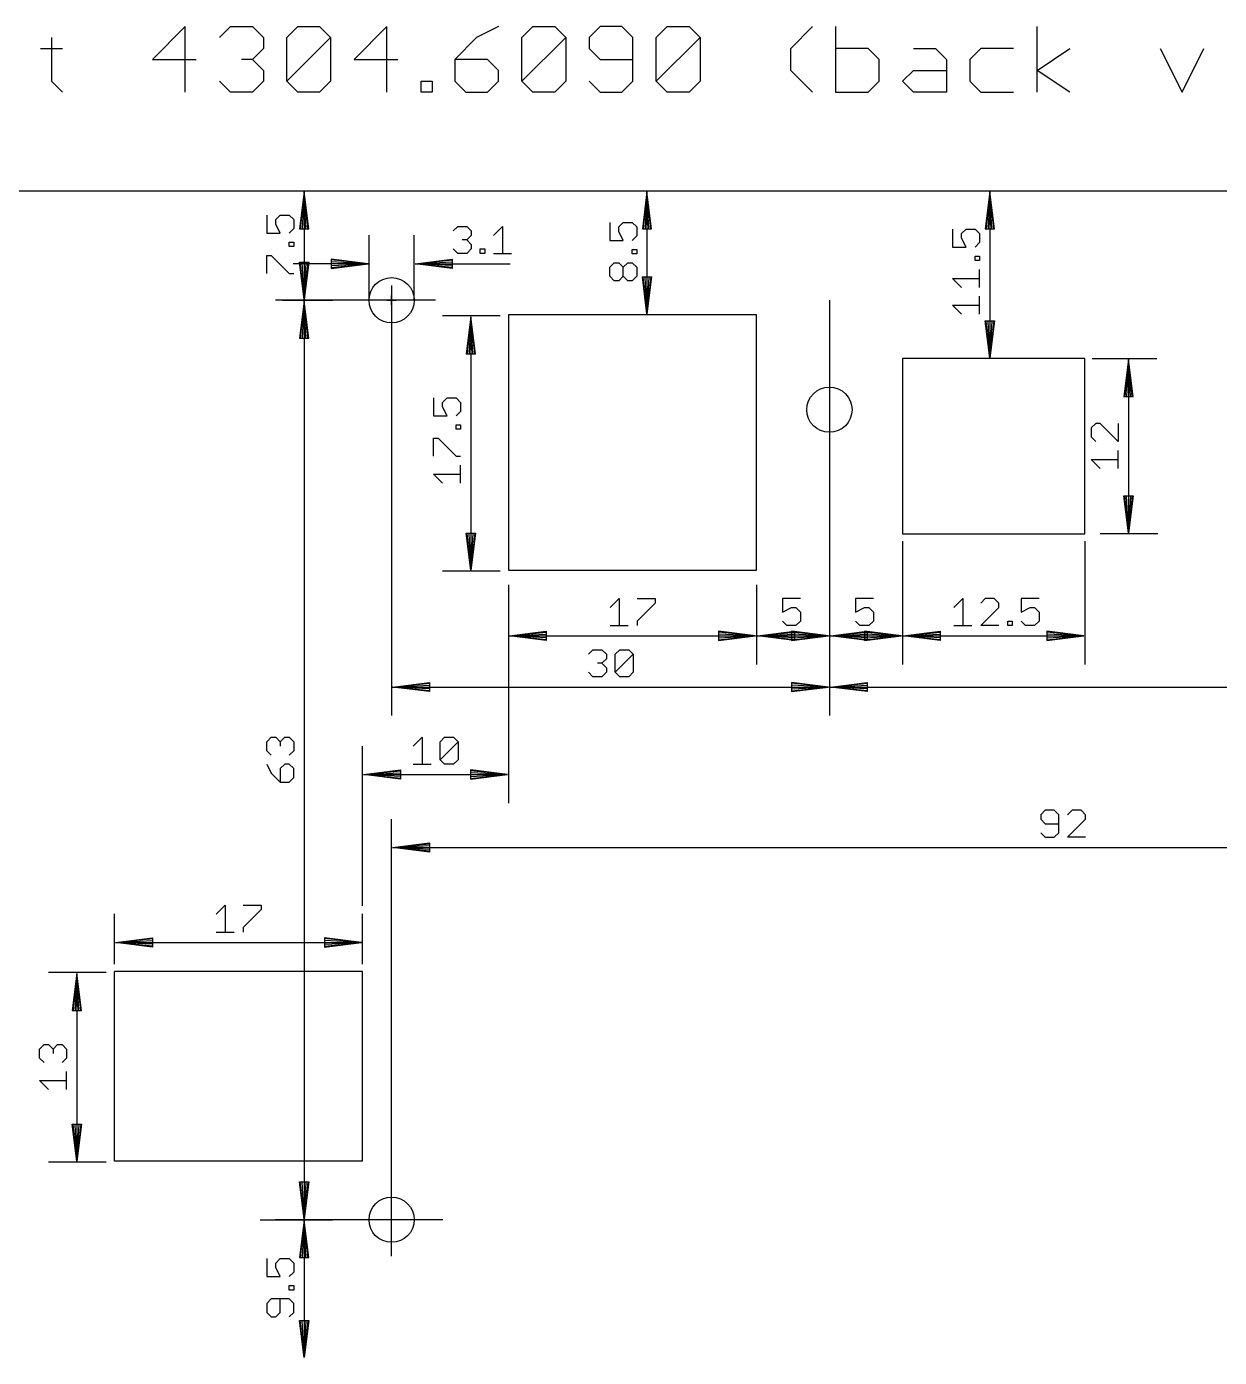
# Model space of a CAD drawing. Extents: x -16 to 648, y -52 to 442.
# Drawn here: x 99.5 to 181.2, y 350.1 to 441.2 of the extents above; entities that cross this region are included whole.
import ezdxf

# ---------------------------------------------------------------- set-up
doc = ezdxf.new("R2010")
doc.units = 0
doc.layers.add('20', color=7, linetype='CONTINUOUS')
doc.layers.add('47', color=2, linetype='CONTINUOUS')

msp = doc.modelspace()

# ---------------------------------------------------------------- linework, layer by layer
at = {"layer": '20'}
for p, q in [((5, 430), (285, 430)), ((149.5, 421.5), (132.5, 421.5)), ((132.5, 421.5), (132.5, 404)), ((149.5, 404), (149.5, 421.5)), ((172, 418.5), (159.5, 418.5)), ((159.5, 418.5), (159.5, 406.5)), ((172, 406.5), (172, 418.5)), ((159.5, 406.5), (172, 406.5)), ((132.5, 404), (149.5, 404)), ((122.5, 376.5), (105.5, 376.5)), ((105.5, 363.5), (105.5, 376.5)), ((122.5, 363.5), (122.5, 376.5)), ((122.5, 363.5), (105.5, 363.5))]:
    msp.add_line(p, q, dxfattribs=at)
for centre in [(124.5, 422.5), (154.5, 415), (124.5, 359.5)]:
    msp.add_circle(centre, 1.55, dxfattribs=at)
at = {"layer": '47'}
for p, q in [((101.1859, 440.5005), (101.1859, 437.5033)), ((110.3577, 441.2498), (108.1098, 439.0019)), ((110.3577, 436.754), (110.3577, 441.2498)), ((112.7138, 440.5005), (113.4631, 441.2498)), ((113.4631, 441.2498), (114.9617, 441.2498)), ((114.9617, 441.2498), (115.711, 440.5005)), ((115.711, 440.5005), (115.711, 439.7512)), ((117.3177, 440.5005), (118.067, 441.2498)), ((117.3177, 437.5033), (117.3177, 440.5005)), ((117.3177, 437.5033), (120.3149, 440.5005)), ((118.067, 441.2498), (119.5656, 441.2498)), ((119.5656, 441.2498), (120.3149, 440.5005)), ((120.3149, 440.5005), (120.3149, 437.5033)), ((124.1696, 441.2498), (121.9216, 439.0019)), ((124.1696, 436.754), (124.1696, 441.2498)), ((130.3261, 440.5005), (128.8275, 439.0019)), ((131.8248, 441.2498), (130.3261, 440.5005)), ((133.4315, 440.5005), (134.1808, 441.2498)), ((133.4315, 437.5033), (133.4315, 440.5005)), ((133.4315, 437.5033), (136.4287, 440.5005)), ((134.1808, 441.2498), (135.6794, 441.2498)), ((135.6794, 441.2498), (136.4287, 440.5005)), ((136.4287, 440.5005), (136.4287, 437.5033)), ((138.7847, 441.2498), (138.0354, 440.5005)), ((138.0354, 440.5005), (138.0354, 439.7512)), ((140.2833, 441.2498), (138.7847, 441.2498)), ((141.0326, 440.5005), (140.2833, 441.2498)), ((141.0326, 437.5033), (141.0326, 440.5005)), ((142.6393, 440.5005), (143.3886, 441.2498)), ((142.6393, 437.5033), (142.6393, 440.5005)), ((142.6393, 437.5033), (145.6366, 440.5005)), ((143.3886, 441.2498), (144.8873, 441.2498)), ((144.8873, 441.2498), (145.6366, 440.5005)), ((145.6366, 440.5005), (145.6366, 437.5033)), ((151.8472, 439.7512), (153.3458, 441.2498)), ((154.9165, 441.2498), (154.9165, 436.754)), ((168.7283, 436.754), (168.7283, 441.2498)), ((100.4366, 439.7512), (101.9352, 439.7512)), ((115.711, 439.7512), (114.9617, 439.0019)), ((138.0354, 439.7512), (138.7847, 439.0019)), ((151.8472, 438.2526), (151.8472, 439.7512)), ((157.1644, 439.7512), (154.9165, 439.7512)), ((157.9137, 439.0019), (157.1644, 439.7512)), ((160.2697, 439.7512), (161.7683, 439.7512)), ((161.7683, 439.7512), (162.5177, 439.0019)), ((164.8737, 439.7512), (164.1244, 439.0019)), ((167.1216, 439.7512), (164.8737, 439.7512)), ((168.7283, 438.2526), (170.9762, 439.7512)), ((177.1688, 439.7512), (178.6675, 436.754)), ((178.6675, 436.754), (180.1661, 439.7512)), ((108.1098, 439.0019), (111.1071, 439.0019)), ((114.9617, 439.0019), (114.2124, 439.0019)), ((114.9617, 439.0019), (115.711, 438.2526)), ((121.9216, 439.0019), (124.9189, 439.0019)), ((128.8275, 439.0019), (128.8275, 437.5033)), ((131.0755, 439.0019), (128.8275, 439.0019)), ((131.8248, 438.2526), (131.0755, 439.0019)), ((138.7847, 439.0019), (141.0326, 439.0019)), ((157.9137, 437.5033), (157.9137, 439.0019)), ((162.5177, 439.0019), (162.5177, 436.754)), ((164.1244, 439.0019), (164.1244, 437.5033)), ((115.711, 438.2526), (115.711, 437.5033)), ((131.8248, 437.5033), (131.8248, 438.2526)), ((153.3458, 436.754), (151.8472, 438.2526)), ((159.5204, 437.5033), (160.2697, 438.2526)), ((160.2697, 438.2526), (162.5177, 438.2526)), ((170.9762, 436.754), (168.7283, 438.2526)), ((101.1859, 437.5033), (101.9352, 436.754)), ((113.4631, 436.754), (112.7138, 437.5033)), ((115.711, 437.5033), (114.9617, 436.754)), ((118.067, 436.754), (117.3177, 437.5033)), ((120.3149, 437.5033), (119.5656, 436.754)), ((126.5256, 436.754), (126.5256, 437.5033)), ((126.5256, 437.5033), (127.2749, 437.5033)), ((127.2749, 437.5033), (127.2749, 436.754)), ((128.8275, 437.5033), (129.5768, 436.754)), ((131.0755, 436.754), (131.8248, 437.5033)), ((134.1808, 436.754), (133.4315, 437.5033)), ((136.4287, 437.5033), (135.6794, 436.754)), ((138.0354, 437.5033), (138.7847, 436.754)), ((140.2833, 436.754), (141.0326, 437.5033)), ((143.3886, 436.754), (142.6393, 437.5033)), ((145.6366, 437.5033), (144.8873, 436.754)), ((157.1644, 436.754), (157.9137, 437.5033)), ((160.2697, 436.754), (159.5204, 437.5033)), ((164.1244, 437.5033), (164.8737, 436.754)), ((114.9617, 436.754), (113.4631, 436.754)), ((119.5656, 436.754), (118.067, 436.754)), ((127.2749, 436.754), (126.5256, 436.754)), ((129.5768, 436.754), (131.0755, 436.754)), ((135.6794, 436.754), (134.1808, 436.754)), ((138.7847, 436.754), (140.2833, 436.754)), ((144.8873, 436.754), (143.3886, 436.754)), ((154.9165, 436.754), (157.1644, 436.754)), ((162.5177, 436.754), (160.2697, 436.754)), ((164.8737, 436.754), (167.1216, 436.754)), ((115.5, 430), (120.45, 430)), ((118.5, 429.935), (118.1808, 427.4)), ((118.5, 429.935), (118.24, 427.4)), ((118.5, 429.935), (118.37, 427.4)), ((118.5, 429.935), (118.5, 422.565)), ((118.8192, 427.4), (118.5, 429.935)), ((118.63, 427.4), (118.5, 429.935)), ((118.76, 427.4), (118.5, 429.935)), ((141, 430), (143.95, 430)), ((142, 429.935), (141.6808, 427.4)), ((142, 429.935), (141.74, 427.4)), ((142, 429.935), (141.87, 427.4)), ((142, 429.935), (142, 421.565)), ((142.3192, 427.4), (142, 429.935)), ((142.13, 427.4), (142, 429.935)), ((142.26, 427.4), (142, 429.935)), ((164.5, 430), (167.45, 430)), ((165.5, 429.935), (165.1808, 427.4)), ((165.5, 429.935), (165.24, 427.4)), ((165.5, 429.935), (165.37, 427.4)), ((165.5, 429.935), (165.5, 418.565)), ((165.8192, 427.4), (165.5, 429.935)), ((165.63, 427.4), (165.5, 429.935)), ((165.76, 427.4), (165.5, 429.935)), ((115.9446, 428.3309), (115.9446, 427.0981)), ((116.561, 428.0227), (116.8692, 428.3309)), ((116.561, 427.7145), (116.561, 428.0227)), ((116.8692, 427.0981), (116.561, 427.7145)), ((116.8692, 428.3309), (117.4856, 428.3309)), ((117.4856, 428.3309), (117.7938, 428.0227)), ((117.7938, 428.0227), (117.7938, 427.4063)), ((139.4446, 427.8309), (139.4446, 426.5981)), ((140.061, 427.5227), (140.3692, 427.8309)), ((140.3692, 427.8309), (140.9856, 427.8309)), ((140.9856, 427.8309), (141.2938, 427.5227)), ((115.9446, 427.0981), (116.8692, 427.0981)), ((117.7938, 427.4063), (117.4856, 427.0981)), ((118.1808, 427.4), (118.8192, 427.4)), ((122.95, 422.5), (122.95, 426.95)), ((126.05, 422.5), (126.05, 426.95)), ((128.7262, 427.2472), (129.0344, 427.5554)), ((129.0344, 427.5554), (129.6508, 427.5554)), ((129.6508, 427.5554), (129.959, 427.2472)), ((129.959, 426.939), (129.6508, 426.6308)), ((129.959, 427.2472), (129.959, 426.939)), ((131.4886, 426.939), (132.1049, 427.5554)), ((132.1049, 427.5554), (132.1049, 425.7062)), ((140.061, 427.2145), (140.061, 427.5227)), ((140.3692, 426.5981), (140.061, 427.2145)), ((141.2938, 426.9063), (140.9856, 426.5981)), ((141.2938, 427.5227), (141.2938, 426.9063)), ((141.6808, 427.4), (142.3192, 427.4)), ((162.9446, 427.3736), (162.9446, 426.1408)), ((163.561, 427.0654), (163.8692, 427.3736)), ((163.561, 426.7572), (163.561, 427.0654)), ((163.8692, 426.1408), (163.561, 426.7572)), ((163.8692, 427.3736), (164.4856, 427.3736)), ((164.4856, 427.3736), (164.7938, 427.0654)), ((164.7938, 427.0654), (164.7938, 426.449)), ((165.1808, 427.4), (165.8192, 427.4)), ((117.4856, 426.1773), (117.4856, 426.4855)), ((117.4856, 426.4855), (117.7938, 426.4855)), ((117.7938, 426.1773), (117.4856, 426.1773)), ((117.7938, 426.4855), (117.7938, 426.1773)), ((129.0344, 425.7062), (128.7262, 426.0144)), ((129.6508, 426.6308), (129.3426, 426.6308)), ((129.6508, 426.6308), (129.959, 426.3226)), ((129.959, 426.0144), (129.6508, 425.7062)), ((129.959, 426.3226), (129.959, 426.0144)), ((130.5678, 425.7062), (130.5678, 426.0144)), ((130.5678, 426.0144), (130.876, 426.0144)), ((130.876, 426.0144), (130.876, 425.7062)), ((139.4446, 426.5981), (140.3692, 426.5981)), ((140.9856, 425.6773), (140.9856, 425.9855)), ((140.9856, 425.9855), (141.2938, 425.9855)), ((141.2938, 425.9855), (141.2938, 425.6773)), ((162.9446, 426.1408), (163.8692, 426.1408)), ((164.7938, 426.449), (164.4856, 426.1408)), ((115.9446, 424.3357), (115.9446, 425.5685)), ((115.9446, 425.5685), (116.2528, 425.5685)), ((116.2528, 425.5685), (117.4856, 424.3357)), ((122.885, 425), (117.75, 425)), ((118.5, 422.565), (118.1808, 425.1)), ((118.1808, 425.1), (118.8192, 425.1)), ((118.5, 422.565), (118.24, 425.1)), ((118.5, 422.565), (118.37, 425.1)), ((118.8192, 425.1), (118.5, 422.565)), ((118.63, 425.1), (118.5, 422.565)), ((118.76, 425.1), (118.5, 422.565)), ((122.885, 425), (120.35, 425.3192)), ((120.35, 425.3192), (120.35, 424.6808)), ((122.885, 425), (120.35, 425.26)), ((122.885, 425), (120.35, 425.13)), ((120.35, 424.6808), (122.885, 425)), ((120.35, 424.87), (122.885, 425)), ((120.35, 424.74), (122.885, 425)), ((126.115, 425), (128.65, 425.3192)), ((126.115, 425), (128.65, 425.26)), ((126.115, 425), (128.65, 425.13)), ((126.115, 425), (132.6309, 425)), ((128.65, 424.6808), (126.115, 425)), ((128.65, 424.87), (126.115, 425)), ((128.65, 424.74), (126.115, 425)), ((128.65, 425.3192), (128.65, 424.6808)), ((129.6508, 425.7062), (129.0344, 425.7062)), ((130.876, 425.7062), (130.5678, 425.7062)), ((131.4886, 425.7062), (132.7213, 425.7062)), ((139.4446, 424.7603), (139.7528, 425.0685)), ((139.7528, 425.0685), (140.061, 425.0685)), ((140.061, 425.0685), (140.3692, 424.7603)), ((140.3692, 424.7603), (140.6774, 425.0685)), ((140.6774, 425.0685), (140.9856, 425.0685)), ((141.2938, 425.6773), (140.9856, 425.6773)), ((140.9856, 425.0685), (141.2938, 424.7603)), ((164.4856, 425.22), (164.4856, 425.5282)), ((164.4856, 425.5282), (164.7938, 425.5282)), ((164.7938, 425.22), (164.4856, 425.22)), ((164.7938, 425.5282), (164.7938, 425.22)), ((117.4856, 424.3357), (117.7938, 424.3357)), ((139.4446, 424.1439), (139.4446, 424.7603)), ((139.7528, 423.8357), (139.4446, 424.1439)), ((140.3692, 424.1439), (140.061, 423.8357)), ((140.3692, 424.1439), (140.3692, 424.7603)), ((140.6774, 423.8357), (140.3692, 424.1439)), ((141.2938, 424.1439), (140.9856, 423.8357)), ((141.2938, 424.7603), (141.2938, 424.1439)), ((142, 421.565), (141.6808, 424.1)), ((141.6808, 424.1), (142.3192, 424.1)), ((142, 421.565), (141.74, 424.1)), ((142, 421.565), (141.87, 424.1)), ((142.3192, 424.1), (142, 421.565)), ((142.13, 424.1), (142, 421.565)), ((142.26, 424.1), (142, 421.565)), ((164.7938, 423.3784), (164.7938, 424.6112)), ((124.5, 423.5), (124.5, 394.05)), ((140.061, 423.8357), (139.7528, 423.8357)), ((140.9856, 423.8357), (140.6774, 423.8357)), ((163.561, 423.3784), (162.9446, 423.9948)), ((162.9446, 423.9948), (164.7938, 423.9948)), ((127.5, 422.5), (116.55, 422.5)), ((117, 422.5), (120.45, 422.5)), ((118.5, 422.435), (118.1808, 419.9)), ((118.5, 422.435), (118.24, 419.9)), ((118.5, 422.435), (118.37, 419.9)), ((118.5, 422.435), (118.5, 359.565)), ((118.8192, 419.9), (118.5, 422.435)), ((118.63, 419.9), (118.5, 422.435)), ((118.76, 419.9), (118.5, 422.435)), ((124.1808, 422.5), (124.8192, 422.5)), ((124.5, 422.1808), (124.5, 422.8192)), ((154.5, 422.5), (154.5, 394.05)), ((164.7938, 421.5369), (164.7938, 422.7697)), ((131.9325, 421.436), (127.9825, 421.436)), ((129.9325, 421.371), (129.6133, 418.836)), ((129.9325, 421.371), (129.6725, 418.836)), ((129.9325, 421.371), (129.8025, 418.836)), ((129.9325, 421.371), (129.9325, 404.001)), ((130.2517, 418.836), (129.9325, 421.371)), ((130.0625, 418.836), (129.9325, 421.371)), ((130.1925, 418.836), (129.9325, 421.371)), ((142.5, 421.5), (140.05, 421.5)), ((163.561, 421.5369), (162.9446, 422.1533)), ((162.9446, 422.1533), (164.7938, 422.1533)), ((165.5, 418.565), (165.1808, 421.1)), ((165.1808, 421.1), (165.8192, 421.1)), ((165.5, 418.565), (165.24, 421.1)), ((165.5, 418.565), (165.37, 421.1)), ((165.8192, 421.1), (165.5, 418.565)), ((165.63, 421.1), (165.5, 418.565)), ((165.76, 421.1), (165.5, 418.565)), ((118.1808, 419.9), (118.8192, 419.9)), ((129.6133, 418.836), (130.2517, 418.836)), ((166.5, 418.5), (163.55, 418.5)), ((172.5, 418.5), (176.95, 418.5)), ((175, 418.435), (174.6808, 415.9)), ((175, 418.435), (174.74, 415.9)), ((175, 418.435), (174.87, 415.9)), ((175, 418.435), (175, 406.565)), ((175.3192, 415.9), (175, 418.435)), ((175.13, 415.9), (175, 418.435)), ((175.26, 415.9), (175, 418.435)), ((127.3771, 415.8096), (127.3771, 414.5768)), ((127.9935, 415.5014), (128.3017, 415.8096)), ((128.3017, 415.8096), (128.9181, 415.8096)), ((128.9181, 415.8096), (129.2263, 415.5014)), ((174.6808, 415.9), (175.3192, 415.9)), ((127.9935, 415.1932), (127.9935, 415.5014)), ((128.3017, 414.5768), (127.9935, 415.1932)), ((129.2263, 415.5014), (129.2263, 414.885)), ((127.3771, 414.5768), (128.3017, 414.5768)), ((129.2263, 414.885), (128.9181, 414.5768)), ((172.7528, 414.0573), (172.4446, 413.7491)), ((173.061, 414.0573), (172.7528, 414.0573)), ((174.2938, 412.8245), (173.061, 414.0573)), ((174.2938, 414.0573), (174.2938, 412.8245)), ((128.9181, 413.656), (128.9181, 413.9642)), ((128.9181, 413.9642), (129.2263, 413.9642)), ((129.2263, 413.656), (128.9181, 413.656)), ((129.2263, 413.9642), (129.2263, 413.656)), ((172.4446, 413.7491), (172.4446, 413.1327)), ((172.4446, 413.1327), (172.7528, 412.8245)), ((127.3771, 411.8144), (127.3771, 413.0472)), ((127.3771, 413.0472), (127.6853, 413.0472)), ((127.6853, 413.0472), (128.9181, 411.8144)), ((174.2938, 410.9829), (174.2938, 412.2157)), ((128.9181, 411.8144), (129.2263, 411.8144)), ((173.061, 410.9829), (172.4446, 411.5993)), ((172.4446, 411.5993), (174.2938, 411.5993)), ((127.9935, 409.9729), (127.3771, 410.5893)), ((127.3771, 410.5893), (129.2263, 410.5893)), ((129.2263, 409.9729), (129.2263, 411.2056)), ((175, 406.565), (174.6808, 409.1)), ((174.6808, 409.1), (175.3192, 409.1)), ((175, 406.565), (174.74, 409.1)), ((175, 406.565), (174.87, 409.1)), ((175.3192, 409.1), (175, 406.565)), ((175.13, 409.1), (175, 406.565)), ((175.26, 409.1), (175, 406.565)), ((129.9325, 404.001), (129.6133, 406.536)), ((129.6133, 406.536), (130.2517, 406.536)), ((129.9325, 404.001), (129.6725, 406.536)), ((129.9325, 404.001), (129.8025, 406.536)), ((130.2517, 406.536), (129.9325, 404.001)), ((130.0625, 406.536), (129.9325, 404.001)), ((130.1925, 406.536), (129.9325, 404.001)), ((159.5, 406), (159.5, 397.55)), ((172, 406), (172, 397.55)), ((177, 406.5), (173.05, 406.5)), ((131.9325, 403.936), (127.9825, 403.936)), ((132.5, 403), (132.5, 397.55)), ((149.5, 403), (149.5, 397.55)), ((154.5, 402.5), (154.5, 397.55)), ((159.5, 402.5), (159.5, 397.55)), ((132.5, 401.5), (132.5, 388.05)), ((139.4829, 401.439), (140.0993, 402.0554)), ((140.0993, 402.0554), (140.0993, 400.2062)), ((141.3245, 402.0554), (142.5573, 402.0554)), ((142.5573, 401.7472), (141.3245, 400.5144)), ((142.5573, 402.0554), (142.5573, 401.7472)), ((149.5, 401.5), (149.5, 397.55)), ((152.5146, 402.0554), (151.2818, 402.0554)), ((151.2818, 402.0554), (151.2818, 401.1308)), ((151.2818, 401.1308), (151.8982, 401.439)), ((151.8982, 401.439), (152.2064, 401.439)), ((152.2064, 401.439), (152.5146, 401.1308)), ((154.5, 401.5), (154.5, 397.55)), ((157.5146, 402.0554), (156.2818, 402.0554)), ((156.2818, 402.0554), (156.2818, 401.1308)), ((156.2818, 401.1308), (156.8982, 401.439)), ((156.8982, 401.439), (157.2064, 401.439)), ((157.2064, 401.439), (157.5146, 401.1308)), ((163.0369, 401.439), (163.6533, 402.0554)), ((163.6533, 402.0554), (163.6533, 400.2062)), ((165.1866, 402.0554), (164.8784, 401.7472)), ((164.8784, 400.2062), (166.1112, 401.439)), ((165.803, 402.0554), (165.1866, 402.0554)), ((166.1112, 401.7472), (165.803, 402.0554)), ((166.1112, 401.439), (166.1112, 401.7472)), ((168.8736, 402.0554), (167.6408, 402.0554)), ((167.6408, 402.0554), (167.6408, 401.1308)), ((167.6408, 401.1308), (168.2572, 401.439)), ((168.2572, 401.439), (168.5654, 401.439)), ((168.5654, 401.439), (168.8736, 401.1308)), ((141.3245, 400.5144), (141.3245, 400.2062)), ((151.59, 400.2062), (151.2818, 400.5144)), ((152.5146, 400.5144), (152.2064, 400.2062)), ((152.5146, 401.1308), (152.5146, 400.5144)), ((156.59, 400.2062), (156.2818, 400.5144)), ((157.5146, 400.5144), (157.2064, 400.2062)), ((157.5146, 401.1308), (157.5146, 400.5144)), ((166.72, 400.2062), (166.72, 400.5144)), ((166.72, 400.5144), (167.0282, 400.5144)), ((167.0282, 400.5144), (167.0282, 400.2062)), ((167.949, 400.2062), (167.6408, 400.5144)), ((168.8736, 400.5144), (168.5654, 400.2062)), ((168.8736, 401.1308), (168.8736, 400.5144)), ((132.565, 399.5), (135.1, 399.8192)), ((132.565, 399.5), (135.1, 399.76)), ((132.565, 399.5), (135.1, 399.63)), ((132.565, 399.5), (149.435, 399.5)), ((135.1, 399.1808), (132.565, 399.5)), ((135.1, 399.37), (132.565, 399.5)), ((135.1, 399.24), (132.565, 399.5)), ((135.1, 399.8192), (135.1, 399.1808)), ((139.4829, 400.2062), (140.7157, 400.2062)), ((149.435, 399.5), (146.9, 399.8192)), ((146.9, 399.8192), (146.9, 399.1808)), ((149.435, 399.5), (146.9, 399.76)), ((149.435, 399.5), (146.9, 399.63)), ((146.9, 399.1808), (149.435, 399.5)), ((146.9, 399.37), (149.435, 399.5)), ((146.9, 399.24), (149.435, 399.5)), ((149.565, 399.5), (152.1, 399.8192)), ((149.565, 399.5), (152.1, 399.76)), ((149.565, 399.5), (152.1, 399.63)), ((149.565, 399.5), (154.435, 399.5)), ((152.1, 399.1808), (149.565, 399.5)), ((152.1, 399.37), (149.565, 399.5)), ((152.1, 399.24), (149.565, 399.5)), ((152.2064, 400.2062), (151.59, 400.2062)), ((154.435, 399.5), (151.9, 399.8192)), ((151.9, 399.8192), (151.9, 399.1808)), ((154.435, 399.5), (151.9, 399.76)), ((154.435, 399.5), (151.9, 399.63)), ((151.9, 399.1808), (154.435, 399.5)), ((151.9, 399.37), (154.435, 399.5)), ((151.9, 399.24), (154.435, 399.5)), ((152.1, 399.8192), (152.1, 399.1808)), ((154.565, 399.5), (157.1, 399.8192)), ((154.565, 399.5), (157.1, 399.76)), ((154.565, 399.5), (157.1, 399.63)), ((154.565, 399.5), (159.435, 399.5)), ((157.1, 399.1808), (154.565, 399.5)), ((157.1, 399.37), (154.565, 399.5)), ((157.1, 399.24), (154.565, 399.5)), ((157.2064, 400.2062), (156.59, 400.2062)), ((159.435, 399.5), (156.9, 399.8192)), ((156.9, 399.8192), (156.9, 399.1808)), ((159.435, 399.5), (156.9, 399.76)), ((159.435, 399.5), (156.9, 399.63)), ((156.9, 399.1808), (159.435, 399.5)), ((156.9, 399.37), (159.435, 399.5)), ((156.9, 399.24), (159.435, 399.5)), ((157.1, 399.8192), (157.1, 399.1808)), ((159.565, 399.5), (162.1, 399.8192)), ((159.565, 399.5), (162.1, 399.76)), ((159.565, 399.5), (162.1, 399.63)), ((159.565, 399.5), (171.935, 399.5)), ((162.1, 399.1808), (159.565, 399.5)), ((162.1, 399.37), (159.565, 399.5)), ((162.1, 399.24), (159.565, 399.5)), ((162.1, 399.8192), (162.1, 399.1808)), ((163.0369, 400.2062), (164.2697, 400.2062)), ((166.1112, 400.2062), (164.8784, 400.2062)), ((167.0282, 400.2062), (166.72, 400.2062)), ((168.5654, 400.2062), (167.949, 400.2062)), ((171.935, 399.5), (169.4, 399.8192)), ((169.4, 399.8192), (169.4, 399.1808)), ((171.935, 399.5), (169.4, 399.76)), ((171.935, 399.5), (169.4, 399.63)), ((169.4, 399.1808), (171.935, 399.5)), ((169.4, 399.37), (171.935, 399.5)), ((169.4, 399.24), (171.935, 399.5)), ((137.9829, 398.2472), (138.2911, 398.5554)), ((138.2911, 398.5554), (138.9075, 398.5554)), ((138.9075, 398.5554), (139.2157, 398.2472)), ((139.8245, 398.2472), (140.1327, 398.5554)), ((140.1327, 398.5554), (140.7491, 398.5554)), ((140.7491, 398.5554), (141.0573, 398.2472)), ((138.9075, 397.6308), (138.5993, 397.6308)), ((139.2157, 397.939), (138.9075, 397.6308)), ((138.9075, 397.6308), (139.2157, 397.3226)), ((139.2157, 398.2472), (139.2157, 397.939)), ((139.8245, 397.0144), (139.8245, 398.2472)), ((139.8245, 397.0144), (141.0573, 398.2472)), ((141.0573, 398.2472), (141.0573, 397.0144)), ((154.5, 398), (154.5, 394.05)), ((138.2911, 396.7062), (137.9829, 397.0144)), ((138.9075, 396.7062), (138.2911, 396.7062)), ((139.2157, 397.0144), (138.9075, 396.7062)), ((139.2157, 397.3226), (139.2157, 397.0144)), ((140.1327, 396.7062), (139.8245, 397.0144)), ((140.7491, 396.7062), (140.1327, 396.7062)), ((141.0573, 397.0144), (140.7491, 396.7062)), ((124.565, 396), (127.1, 396.3192)), ((124.565, 396), (127.1, 396.26)), ((124.565, 396), (127.1, 396.13)), ((124.565, 396), (154.435, 396)), ((127.1, 395.6808), (124.565, 396)), ((127.1, 395.87), (124.565, 396)), ((127.1, 395.74), (124.565, 396)), ((127.1, 396.3192), (127.1, 395.6808)), ((154.435, 396), (151.9, 396.3192)), ((151.9, 396.3192), (151.9, 395.6808)), ((154.435, 396), (151.9, 396.26)), ((154.435, 396), (151.9, 396.13)), ((151.9, 395.6808), (154.435, 396)), ((151.9, 395.87), (154.435, 396)), ((151.9, 395.74), (154.435, 396)), ((154.565, 396), (157.1, 396.3192)), ((154.565, 396), (157.1, 396.26)), ((154.565, 396), (157.1, 396.13)), ((154.565, 396), (216.435, 396)), ((157.1, 395.6808), (154.565, 396)), ((157.1, 395.87), (154.565, 396)), ((157.1, 395.74), (154.565, 396)), ((157.1, 396.3192), (157.1, 395.6808)), ((115.9446, 392.2491), (116.2528, 392.5573)), ((115.9446, 391.6327), (115.9446, 392.2491)), ((116.2528, 392.5573), (116.561, 392.5573)), ((116.561, 392.5573), (116.8692, 392.2491)), ((116.8692, 392.2491), (117.1774, 392.5573)), ((116.8692, 392.2491), (116.8692, 391.9409)), ((117.1774, 392.5573), (117.4856, 392.5573)), ((117.4856, 392.5573), (117.7938, 392.2491)), ((117.7938, 392.2491), (117.7938, 391.6327)), ((125.9829, 391.939), (126.5993, 392.5554)), ((126.5993, 392.5554), (126.5993, 390.7062)), ((127.8245, 392.2472), (128.1327, 392.5554)), ((127.8245, 391.0144), (127.8245, 392.2472)), ((127.8245, 391.0144), (129.0573, 392.2472)), ((128.1327, 392.5554), (128.7491, 392.5554)), ((128.7491, 392.5554), (129.0573, 392.2472)), ((129.0573, 392.2472), (129.0573, 391.0144)), ((116.2528, 391.3245), (115.9446, 391.6327)), ((117.7938, 391.6327), (117.4856, 391.3245)), ((122.5, 381), (122.5, 391.95)), ((115.9446, 390.7157), (116.2528, 390.0993)), ((117.1774, 390.7157), (116.8692, 390.4075)), ((116.8692, 390.4075), (116.8692, 389.4829)), ((117.4856, 390.7157), (117.1774, 390.7157)), ((117.7938, 390.4075), (117.4856, 390.7157)), ((117.7938, 389.7911), (117.7938, 390.4075)), ((122.565, 390), (125.1, 390.3192)), ((125.1, 390.3192), (125.1, 389.6808)), ((125.9829, 390.7062), (127.2157, 390.7062)), ((128.1327, 390.7062), (127.8245, 391.0144)), ((128.7491, 390.7062), (128.1327, 390.7062)), ((129.0573, 391.0144), (128.7491, 390.7062)), ((132.435, 390), (129.9, 390.3192)), ((129.9, 390.3192), (129.9, 389.6808)), ((116.2528, 390.0993), (116.8692, 389.4829)), ((116.8692, 389.4829), (117.4856, 389.4829)), ((117.4856, 389.4829), (117.7938, 389.7911)), ((122.565, 390), (125.1, 390.26)), ((122.565, 390), (125.1, 390.13)), ((122.565, 390), (132.435, 390)), ((125.1, 389.6808), (122.565, 390)), ((125.1, 389.87), (122.565, 390)), ((125.1, 389.74), (122.565, 390)), ((132.435, 390), (129.9, 390.26)), ((132.435, 390), (129.9, 390.13)), ((129.9, 389.6808), (132.435, 390)), ((129.9, 389.87), (132.435, 390)), ((129.9, 389.74), (132.435, 390)), ((169.2911, 387.5554), (168.9829, 387.2472)), ((169.9075, 387.5554), (169.2911, 387.5554)), ((170.2157, 387.2472), (169.9075, 387.5554)), ((171.1327, 387.5554), (170.8245, 387.2472)), ((171.7491, 387.5554), (171.1327, 387.5554)), ((172.0573, 387.2472), (171.7491, 387.5554)), ((124.5, 357), (124.5, 386.95)), ((168.9829, 387.2472), (168.9829, 386.939)), ((168.9829, 386.939), (169.2911, 386.6308)), ((169.2911, 386.6308), (170.2157, 386.6308)), ((170.2157, 386.0144), (170.2157, 387.2472)), ((170.8245, 385.7062), (172.0573, 386.939)), ((172.0573, 386.939), (172.0573, 387.2472)), ((168.9829, 386.0144), (169.2911, 385.7062)), ((169.9075, 385.7062), (170.2157, 386.0144)), ((124.565, 385), (127.1, 385.3192)), ((124.565, 385), (127.1, 385.26)), ((124.565, 385), (127.1, 385.13)), ((124.565, 385), (216.435, 385)), ((127.1, 384.6808), (124.565, 385)), ((127.1, 384.87), (124.565, 385)), ((127.1, 384.74), (124.565, 385)), ((127.1, 385.3192), (127.1, 384.6808)), ((169.2911, 385.7062), (169.9075, 385.7062)), ((172.0573, 385.7062), (170.8245, 385.7062)), ((105.5, 377), (105.5, 380.45)), ((112.4829, 380.439), (113.0993, 381.0554)), ((113.0993, 381.0554), (113.0993, 379.2062)), ((114.3245, 381.0554), (115.5573, 381.0554)), ((115.5573, 380.7472), (114.3245, 379.5144)), ((115.5573, 381.0554), (115.5573, 380.7472)), ((122.5, 377), (122.5, 380.45)), ((114.3245, 379.5144), (114.3245, 379.2062)), ((105.565, 378.5), (108.1, 378.8192)), ((105.565, 378.5), (108.1, 378.76)), ((105.565, 378.5), (108.1, 378.63)), ((105.565, 378.5), (122.435, 378.5)), ((108.1, 378.1808), (105.565, 378.5)), ((108.1, 378.37), (105.565, 378.5)), ((108.1, 378.24), (105.565, 378.5)), ((108.1, 378.8192), (108.1, 378.1808)), ((112.4829, 379.2062), (113.7157, 379.2062)), ((122.435, 378.5), (119.9, 378.8192)), ((119.9, 378.8192), (119.9, 378.1808)), ((122.435, 378.5), (119.9, 378.76)), ((122.435, 378.5), (119.9, 378.63)), ((119.9, 378.1808), (122.435, 378.5)), ((119.9, 378.37), (122.435, 378.5)), ((119.9, 378.24), (122.435, 378.5)), ((104.9325, 376.436), (100.9825, 376.436)), ((102.9325, 376.371), (102.6133, 373.836)), ((102.9325, 376.371), (102.6725, 373.836)), ((102.9325, 376.371), (102.8025, 373.836)), ((102.9325, 376.371), (102.9325, 363.501)), ((103.2517, 373.836), (102.9325, 376.371)), ((103.0625, 373.836), (102.9325, 376.371)), ((103.1925, 373.836), (102.9325, 376.371)), ((102.6133, 373.836), (103.2517, 373.836)), ((100.3771, 371.1851), (100.6853, 371.4933)), ((100.3771, 370.5687), (100.3771, 371.1851)), ((100.6853, 371.4933), (100.9935, 371.4933)), ((100.9935, 371.4933), (101.3017, 371.1851)), ((101.3017, 371.1851), (101.6099, 371.4933)), ((101.3017, 371.1851), (101.3017, 370.8769)), ((101.6099, 371.4933), (101.9181, 371.4933)), ((101.9181, 371.4933), (102.2263, 371.1851)), ((102.2263, 371.1851), (102.2263, 370.5687)), ((100.6853, 370.2605), (100.3771, 370.5687)), ((102.2263, 370.5687), (101.9181, 370.2605)), ((102.2263, 368.4189), (102.2263, 369.6517)), ((100.9935, 368.4189), (100.3771, 369.0353)), ((100.3771, 369.0353), (102.2263, 369.0353)), ((102.9325, 363.501), (102.6133, 366.036)), ((102.6133, 366.036), (103.2517, 366.036)), ((102.9325, 363.501), (102.6725, 366.036)), ((102.9325, 363.501), (102.8025, 366.036)), ((103.2517, 366.036), (102.9325, 363.501)), ((103.0625, 366.036), (102.9325, 363.501)), ((103.1925, 366.036), (102.9325, 363.501)), ((104.9325, 363.436), (100.9825, 363.436)), ((118.5, 359.565), (118.1808, 362.1)), ((118.1808, 362.1), (118.8192, 362.1)), ((118.5, 359.565), (118.24, 362.1)), ((118.5, 359.565), (118.37, 362.1)), ((118.8192, 362.1), (118.5, 359.565)), ((118.63, 362.1), (118.5, 359.565)), ((118.76, 362.1), (118.5, 359.565)), ((115.5, 359.5), (120.45, 359.5)), ((128, 359.5), (116.55, 359.5)), ((118.5, 359.435), (118.1808, 356.9)), ((118.5, 359.435), (118.24, 356.9)), ((118.5, 359.435), (118.37, 356.9)), ((118.5, 359.435), (118.5, 350.065)), ((118.8192, 356.9), (118.5, 359.435)), ((118.63, 356.9), (118.5, 359.435)), ((118.76, 356.9), (118.5, 359.435)), ((115.9446, 356.8309), (115.9446, 355.5981)), ((116.561, 356.5227), (116.8692, 356.8309)), ((116.8692, 356.8309), (117.4856, 356.8309)), ((117.4856, 356.8309), (117.7938, 356.5227)), ((118.1808, 356.9), (118.8192, 356.9)), ((116.561, 356.2145), (116.561, 356.5227)), ((116.8692, 355.5981), (116.561, 356.2145)), ((117.7938, 355.9063), (117.4856, 355.5981)), ((117.7938, 356.5227), (117.7938, 355.9063)), ((115.9446, 355.5981), (116.8692, 355.5981)), ((117.4856, 354.6773), (117.4856, 354.9855)), ((117.4856, 354.9855), (117.7938, 354.9855)), ((117.7938, 354.9855), (117.7938, 354.6773)), ((116.2528, 354.0685), (115.9446, 353.7603)), ((117.4856, 354.0685), (116.2528, 354.0685)), ((116.8692, 353.1439), (116.8692, 354.0685)), ((117.7938, 354.6773), (117.4856, 354.6773)), ((117.7938, 353.7603), (117.4856, 354.0685)), ((115.9446, 353.7603), (115.9446, 353.1439)), ((115.9446, 353.1439), (116.2528, 352.8357)), ((116.561, 352.8357), (116.8692, 353.1439)), ((117.4856, 352.8357), (117.7938, 353.1439)), ((117.7938, 353.1439), (117.7938, 353.7603)), ((116.2528, 352.8357), (116.561, 352.8357)), ((118.5, 350.065), (118.1808, 352.6)), ((118.1808, 352.6), (118.8192, 352.6)), ((118.5, 350.065), (118.24, 352.6)), ((118.5, 350.065), (118.37, 352.6)), ((118.8192, 352.6), (118.5, 350.065)), ((118.63, 352.6), (118.5, 350.065)), ((118.76, 352.6), (118.5, 350.065))]:
    msp.add_line(p, q, dxfattribs=at)

doc.saveas('drawing.dxf')
